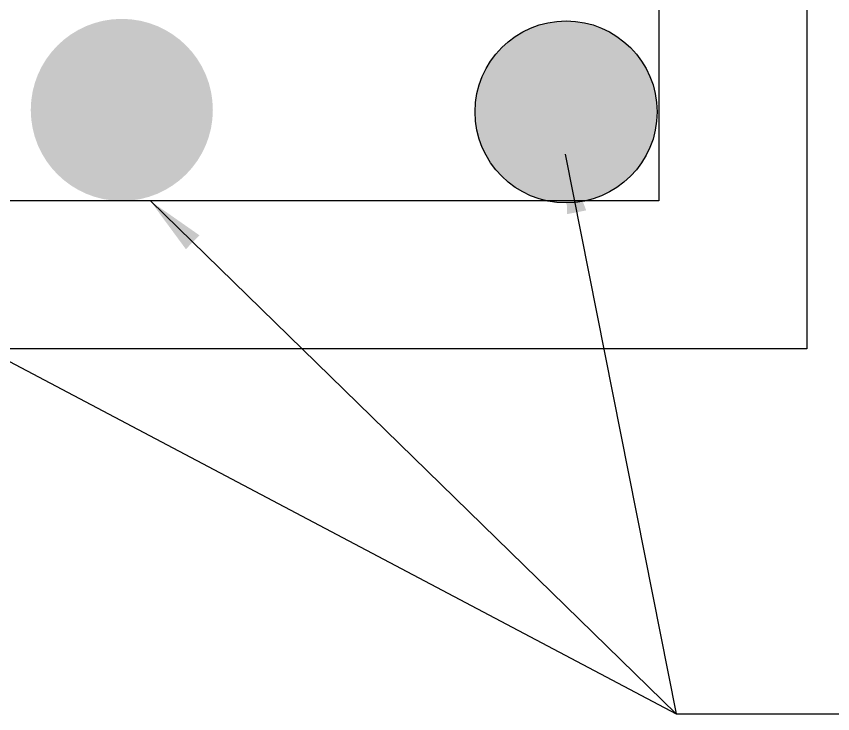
# Model space of a CAD drawing. Header units: inches. Extents: x -5142662 to -4941318, y -3361958 to -3160563.
# Drawn here: x -5041992.69 to -5041965.07, y -3261321.83 to -3261298.24 of the extents above; entities that cross this region are included whole.
import ezdxf

# ---------------------------------------------------------------- set-up
doc = ezdxf.new("R2010")
doc.units = ezdxf.units.IN
doc.header["$LTSCALE"] = 2
doc.header["$MEASUREMENT"] = 0
doc.layers.add('DIM', color=5, linetype='CONTINUOUS')
doc.layers.add('WAll', color=20, linetype='CONTINUOUS')
for name, color, linetype, lineweight in [('OUTLINE', 1, 'CONTINUOUS', 25), ('REN', 242, 'CONTINUOUS', 30), ('TEXT', 181, 'CONTINUOUS', 25)]:
    doc.layers.add(name, color=color, linetype=linetype, lineweight=lineweight)
doc.styles.get("Standard").update_dxf_attribs({"font": 'ARIALN.TTF'})
doc.dimstyles.get("Standard").update_dxf_attribs({"dimtxt": 0.18, "dimasz": 0.18, "dimexe": 0.18, "dimexo": 0.0625, "dimgap": 0.09, "dimtad": 0, "dimtih": 1, "dimtoh": 1, "dimdec": 4, "dimzin": 0, "dimdsep": 46, "dimtxsty": 'Standard', "dimcen": 0.09, "dimadec": 0, "dimazin": 0, "dimtfac": 1, "dimtdec": 4, "dimtofl": 0, "dimtmove": 0, "dimatfit": 3, "dimfxl": 1, "dimtolj": 1, "dimtzin": 0, "dimarcsym": 0})

# ---------------------------------------------------------------- blocks, each defined once
blk = doc.blocks.new('JGKJFKFNF')
at = {"layer": 'OUTLINE'}
h = blk.add_hatch(color=256, dxfattribs=at)
h.dxf.hatch_style = 1
h.paths.add_polyline_path([(137093.059, -31681.308, -1), (137099.219, -31681.308, -1)])
h = blk.add_hatch(color=256, dxfattribs=at)
h.dxf.hatch_style = 1
h.paths.add_polyline_path([(137108.089, -31681.376, 1), (137114.249, -31681.376, 1)])
at = {"layer": 'REN', "lineweight": 30, "ltscale": 0.75}
for p, q in [((137114.31, -31596.32), (137114.31, -31684.388)), ((137114.31, -31684.388), (137076.31, -31684.388))]:
    blk.add_line(p, q, dxfattribs=at)
at = {"layer": 'TEXT'}
blk.add_lwpolyline([(137071.31, -31591.32), (137119.31, -31591.32), (137119.31, -31689.388), (137071.31, -31689.388)], close=True, dxfattribs=at)
at = {"layer": 'WAll', "lineweight": -2}
blk.add_circle((137111.169, -31681.376), 3.08, dxfattribs=at)
at = {"layer": 'DIM'}
for points in [[(137111.137, -31682.809), (137114.896, -31701.733)], [(137079.578, -31683.078), (137114.896, -31701.733), (137156.85, -31701.733)], [(137097.104, -31684.388), (137114.896, -31701.733)]]:
    blk.add_leader(points, dimstyle='Standard', override={"dimasz": 2, "dimgap": 2}, dxfattribs=at)

msp = doc.modelspace()

# ---------------------------------------------------------------- block references
at = {"layer": 'WAll'}
msp.add_blockref('JGKJFKFNF', (-5179085.259, -3229620.101), dxfattribs=at)

doc.saveas('drawing.dxf')
